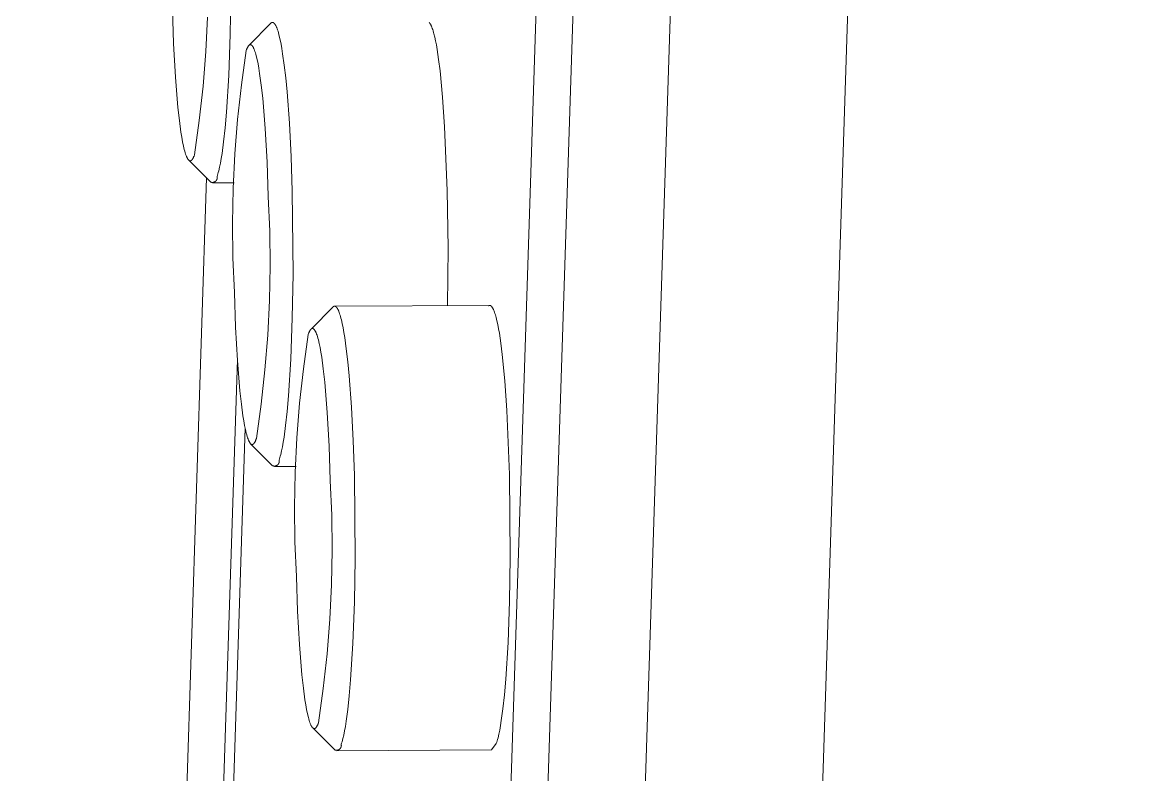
# Model space of a CAD drawing. Header units: inches. Extents: x 214 to 477, y -11 to 187.
# Drawn here: x 438.369 to 439.32, y 109.367 to 110.006 of the extents above; entities that cross this region are included whole.
import ezdxf

# ---------------------------------------------------------------- set-up
doc = ezdxf.new("R2010")
doc.units = ezdxf.units.IN
doc.layers.add('ZANO_R', color=7, linetype='Continuous', lineweight=0)

msp = doc.modelspace()

# ---------------------------------------------------------------- linework, layer by layer
at = {"layer": 'ZANO_R'}
for p, q in [((439.05875, 117.8729), (438.60741, 103.88097)), ((438.63462, 103.75406), (439.08639, 117.75119)), ((438.71611, 103.72517), (439.1686, 117.72327)), ((439.32024, 117.72375), (438.8665, 103.7261)), ((438.54597, 110.03293), (438.54535, 109.99594)), ((438.49718, 109.98801), (438.49615, 110.01729)), ((438.52594, 110.01056), (438.5245, 109.98115)), ((438.56155, 109.98678), (438.57974, 110.00525)), ((438.57974, 110.00525), (438.57983, 110.00534)), ((438.57983, 110.00534), (438.57992, 110.00542)), ((438.57992, 110.00542), (438.58, 110.0055)), ((438.58, 110.0055), (438.58009, 110.00557)), ((438.58009, 110.00557), (438.58018, 110.00563)), ((438.58018, 110.00563), (438.58026, 110.00569)), ((438.58026, 110.00569), (438.58035, 110.00575)), ((438.58035, 110.00575), (438.58044, 110.0058)), ((438.58044, 110.0058), (438.58053, 110.00584)), ((438.58053, 110.00584), (438.58062, 110.00588)), ((438.58062, 110.00588), (438.58071, 110.00591)), ((438.58071, 110.00591), (438.58079, 110.00594)), ((438.58079, 110.00594), (438.58088, 110.00596)), ((438.58088, 110.00596), (438.58097, 110.00598)), ((438.58097, 110.00598), (438.58106, 110.006)), ((438.58106, 110.006), (438.58115, 110.006)), ((438.58115, 110.006), (438.58124, 110.006)), ((438.58124, 110.006), (438.58133, 110.006)), ((438.58133, 110.006), (438.58142, 110.00599)), ((438.58142, 110.00599), (438.58151, 110.00598)), ((438.58151, 110.00598), (438.5816, 110.00596)), ((438.5816, 110.00596), (438.58169, 110.00593)), ((438.58169, 110.00593), (438.58178, 110.0059)), ((438.58178, 110.0059), (438.58187, 110.00586)), ((438.58187, 110.00586), (438.58196, 110.00582)), ((438.58196, 110.00582), (438.58206, 110.00577)), ((438.58206, 110.00577), (438.58215, 110.00572)), ((438.58215, 110.00572), (438.58224, 110.00566)), ((438.58224, 110.00566), (438.58233, 110.00559)), ((438.58233, 110.00559), (438.58242, 110.00552)), ((438.58242, 110.00552), (438.58251, 110.00545)), ((438.58251, 110.00545), (438.5826, 110.00536)), ((438.5826, 110.00536), (438.5827, 110.00528)), ((438.5827, 110.00528), (438.58279, 110.00518)), ((438.58279, 110.00518), (438.58288, 110.00508)), ((438.58288, 110.00508), (438.58297, 110.00498)), ((438.58297, 110.00498), (438.58306, 110.00486)), ((438.58306, 110.00486), (438.58316, 110.00475)), ((438.58316, 110.00475), (438.58325, 110.00462)), ((438.58325, 110.00462), (438.58334, 110.00449)), ((438.58334, 110.00449), (438.58343, 110.00436)), ((438.58343, 110.00436), (438.58352, 110.00422)), ((438.58352, 110.00422), (438.58362, 110.00407)), ((438.58362, 110.00407), (438.58371, 110.00392)), ((438.58371, 110.00392), (438.5839, 110.0036)), ((438.5839, 110.0036), (438.58408, 110.00325)), ((438.58408, 110.00325), (438.58427, 110.00288)), ((438.58427, 110.00288), (438.58445, 110.00248)), ((438.58445, 110.00248), (438.58464, 110.00206)), ((438.58464, 110.00206), (438.58482, 110.00162)), ((438.58482, 110.00162), (438.5852, 110.00066)), ((438.5852, 110.00066), (438.58557, 109.9996)), ((438.71446, 110.00595), (438.71437, 110.00603)), ((438.71455, 110.00586), (438.71446, 110.00595)), ((438.71463, 110.00577), (438.71455, 110.00586)), ((438.71472, 110.00567), (438.71463, 110.00577)), ((438.7148, 110.00557), (438.71472, 110.00567)), ((438.71489, 110.00547), (438.7148, 110.00557)), ((438.71498, 110.00536), (438.71489, 110.00547)), ((438.71506, 110.00524), (438.71498, 110.00536)), ((438.71515, 110.00512), (438.71506, 110.00524)), ((438.71524, 110.00499), (438.71515, 110.00512)), ((438.71541, 110.00472), (438.71524, 110.00499)), ((438.71558, 110.00443), (438.71541, 110.00472)), ((438.71576, 110.00412), (438.71558, 110.00443)), ((438.71593, 110.00379), (438.71576, 110.00412)), ((438.7161, 110.00344), (438.71593, 110.00379)), ((438.71628, 110.00307), (438.7161, 110.00344)), ((438.71645, 110.00267), (438.71628, 110.00307)), ((438.71663, 110.00226), (438.71645, 110.00267)), ((438.7168, 110.00182), (438.71663, 110.00226)), ((438.71715, 110.00088), (438.7168, 110.00182)), ((438.7175, 109.99986), (438.71715, 110.00088)), ((438.54535, 109.99594), (438.54404, 109.96079)), ((438.58557, 109.9996), (438.58594, 109.99844)), ((438.58594, 109.99844), (438.58631, 109.99719)), ((438.58631, 109.99719), (438.58668, 109.99584)), ((438.58668, 109.99584), (438.58704, 109.99439)), ((438.58704, 109.99439), (438.58777, 109.99121)), ((438.58777, 109.99121), (438.58849, 109.98764)), ((438.71784, 109.99875), (438.7175, 109.99986)), ((438.71819, 109.99756), (438.71784, 109.99875)), ((438.71853, 109.99628), (438.71819, 109.99756)), ((438.71922, 109.99347), (438.71853, 109.99628)), ((438.7199, 109.99033), (438.71922, 109.99347)), ((438.49875, 109.95954), (438.49718, 109.98801)), ((438.55478, 109.9529), (438.55889, 109.98207)), ((438.55889, 109.98207), (438.55921, 109.98294)), ((438.55921, 109.98294), (438.55937, 109.98334)), ((438.55937, 109.98334), (438.55954, 109.98373)), ((438.55954, 109.98373), (438.5597, 109.98409)), ((438.5597, 109.98409), (438.55987, 109.98444)), ((438.55987, 109.98444), (438.56004, 109.98476)), ((438.56004, 109.98476), (438.5602, 109.98507)), ((438.5602, 109.98507), (438.56029, 109.98522)), ((438.56029, 109.98522), (438.56037, 109.98536)), ((438.56037, 109.98536), (438.56046, 109.98549)), ((438.56046, 109.98549), (438.56054, 109.98562)), ((438.56054, 109.98562), (438.56063, 109.98574)), ((438.56063, 109.98574), (438.56071, 109.98586)), ((438.56071, 109.98586), (438.5608, 109.98597)), ((438.5608, 109.98597), (438.56089, 109.98608)), ((438.56089, 109.98608), (438.56097, 109.98618)), ((438.56097, 109.98618), (438.56106, 109.98628)), ((438.56106, 109.98628), (438.56115, 109.98637)), ((438.56115, 109.98637), (438.56123, 109.98646)), ((438.56123, 109.98646), (438.56132, 109.98654)), ((438.56132, 109.98654), (438.56141, 109.98661)), ((438.56141, 109.98661), (438.5615, 109.98668)), ((438.5615, 109.98668), (438.56158, 109.98674)), ((438.56158, 109.98674), (438.56167, 109.9868)), ((438.56167, 109.9868), (438.56176, 109.98685)), ((438.56176, 109.98685), (438.56185, 109.9869)), ((438.56185, 109.9869), (438.56194, 109.98694)), ((438.56194, 109.98694), (438.56203, 109.98697)), ((438.56203, 109.98697), (438.56212, 109.987)), ((438.56212, 109.987), (438.56221, 109.98702)), ((438.56221, 109.98702), (438.5623, 109.98703)), ((438.5623, 109.98703), (438.56239, 109.98704)), ((438.56239, 109.98704), (438.56248, 109.98705)), ((438.56248, 109.98705), (438.56257, 109.98704)), ((438.56257, 109.98704), (438.56266, 109.98703)), ((438.56266, 109.98703), (438.56275, 109.98702)), ((438.56275, 109.98702), (438.56284, 109.987)), ((438.56284, 109.987), (438.56293, 109.98697)), ((438.56293, 109.98697), (438.56302, 109.98694)), ((438.56302, 109.98694), (438.56311, 109.98689)), ((438.56311, 109.98689), (438.5632, 109.98685)), ((438.5632, 109.98685), (438.5633, 109.9868)), ((438.5633, 109.9868), (438.56339, 109.98674)), ((438.56339, 109.98674), (438.56348, 109.98667)), ((438.56348, 109.98667), (438.56357, 109.9866)), ((438.56357, 109.9866), (438.56366, 109.98652)), ((438.56366, 109.98652), (438.56376, 109.98643)), ((438.56376, 109.98643), (438.56385, 109.98634)), ((438.56385, 109.98634), (438.56394, 109.98624)), ((438.56394, 109.98624), (438.56403, 109.98614)), ((438.56403, 109.98614), (438.56413, 109.98603)), ((438.56413, 109.98603), (438.56422, 109.98591)), ((438.56422, 109.98591), (438.56431, 109.98579)), ((438.56431, 109.98579), (438.5644, 109.98565)), ((438.5644, 109.98565), (438.5645, 109.98552)), ((438.5645, 109.98552), (438.56459, 109.98537)), ((438.56459, 109.98537), (438.56468, 109.98522)), ((438.56468, 109.98522), (438.56478, 109.98506)), ((438.56478, 109.98506), (438.56487, 109.9849)), ((438.56487, 109.9849), (438.56506, 109.98455)), ((438.56506, 109.98455), (438.56524, 109.98417)), ((438.56524, 109.98417), (438.56543, 109.98377)), ((438.56543, 109.98377), (438.56562, 109.98334)), ((438.56562, 109.98334), (438.5658, 109.98288)), ((438.5658, 109.98288), (438.56599, 109.9824)), ((438.56599, 109.9824), (438.56636, 109.98134)), ((438.56636, 109.98134), (438.56674, 109.98018)), ((438.58849, 109.98764), (438.5892, 109.98371)), ((438.5892, 109.98371), (438.58989, 109.97941)), ((438.72057, 109.98686), (438.7199, 109.99033)), ((438.72122, 109.98306), (438.72057, 109.98686)), ((438.7225, 109.97454), (438.72122, 109.98306)), ((438.5245, 109.98115), (438.52217, 109.95179)), ((438.56674, 109.98018), (438.56711, 109.97891)), ((438.56711, 109.97891), (438.56748, 109.97753)), ((438.56748, 109.97753), (438.56821, 109.97444)), ((438.56821, 109.97444), (438.56894, 109.97092)), ((438.58989, 109.97941), (438.59122, 109.96978)), ((438.7237, 109.96488), (438.7225, 109.97454)), ((438.56894, 109.97092), (438.56965, 109.96699)), ((438.56965, 109.96699), (438.57034, 109.96264)), ((438.57034, 109.96264), (438.57167, 109.9528)), ((438.59122, 109.96978), (438.59247, 109.9589)), ((438.72586, 109.94259), (438.7237, 109.96488)), ((438.50086, 109.93383), (438.49875, 109.95954)), ((438.54404, 109.96079), (438.5421, 109.92977)), ((438.55156, 109.92362), (438.55478, 109.9529)), ((438.57167, 109.9528), (438.57291, 109.94158)), ((438.59247, 109.9589), (438.59362, 109.94691)), ((438.52217, 109.95179), (438.51895, 109.92253)), ((438.59362, 109.94691), (438.59558, 109.92039)), ((438.50209, 109.92262), (438.50086, 109.93383)), ((438.57291, 109.94158), (438.57502, 109.91584)), ((438.72763, 109.91737), (438.72586, 109.94259)), ((438.5421, 109.92977), (438.54095, 109.9164)), ((438.50342, 109.91279), (438.50209, 109.92262)), ((438.51895, 109.92253), (438.51485, 109.89337)), ((438.54095, 109.9164), (438.53969, 109.90467)), ((438.54923, 109.89425), (438.55156, 109.92362)), ((438.57502, 109.91584), (438.5766, 109.88733)), ((438.59558, 109.92039), (438.59706, 109.89179)), ((438.72989, 109.86328), (438.72763, 109.91737)), ((438.50411, 109.90845), (438.50342, 109.91279)), ((438.50482, 109.90452), (438.50411, 109.90845)), ((438.50554, 109.901), (438.50482, 109.90452)), ((438.50628, 109.89792), (438.50554, 109.901)), ((438.50664, 109.89654), (438.50628, 109.89792)), ((438.50702, 109.89527), (438.50664, 109.89654)), ((438.53969, 109.90467), (438.53835, 109.89468)), ((438.50739, 109.8941), (438.50702, 109.89527)), ((438.50776, 109.89305), (438.50739, 109.8941)), ((438.50795, 109.89257), (438.50776, 109.89305)), ((438.50813, 109.89211), (438.50795, 109.89257)), ((438.50832, 109.89168), (438.50813, 109.89211)), ((438.50851, 109.89128), (438.50832, 109.89168)), ((438.50869, 109.8909), (438.50851, 109.89128)), ((438.50888, 109.89055), (438.50869, 109.8909)), ((438.50897, 109.89039), (438.50888, 109.89055)), ((438.50907, 109.89023), (438.50897, 109.89039)), ((438.50916, 109.89008), (438.50907, 109.89023)), ((438.50925, 109.88993), (438.50916, 109.89008)), ((438.50934, 109.88979), (438.50925, 109.88993)), ((438.50944, 109.88966), (438.50934, 109.88979)), ((438.50953, 109.88954), (438.50944, 109.88966)), ((438.50962, 109.88942), (438.50953, 109.88954)), ((438.50971, 109.88931), (438.50962, 109.88942)), ((438.50981, 109.8892), (438.50971, 109.88931)), ((438.5099, 109.88911), (438.50981, 109.8892)), ((438.50999, 109.88901), (438.5099, 109.88911)), ((438.52869, 109.87038), (438.50999, 109.88901)), ((438.51008, 109.88893), (438.50999, 109.88901)), ((438.51017, 109.88885), (438.51008, 109.88893)), ((438.51027, 109.88878), (438.51017, 109.88885)), ((438.51036, 109.88871), (438.51027, 109.88878)), ((438.51045, 109.88865), (438.51036, 109.88871)), ((438.51054, 109.8886), (438.51045, 109.88865)), ((438.51063, 109.88855), (438.51054, 109.8886)), ((438.51072, 109.88851), (438.51063, 109.88855)), ((438.51081, 109.88848), (438.51072, 109.88851)), ((438.51091, 109.88845), (438.51081, 109.88848)), ((438.511, 109.88843), (438.51091, 109.88845)), ((438.51109, 109.88841), (438.511, 109.88843)), ((438.51118, 109.8884), (438.51109, 109.88841)), ((438.51127, 109.8884), (438.51118, 109.8884)), ((438.51136, 109.8884), (438.51127, 109.8884)), ((438.51145, 109.88841), (438.51136, 109.8884)), ((438.51154, 109.88843), (438.51145, 109.88841)), ((438.51163, 109.88845), (438.51154, 109.88843)), ((438.51172, 109.88848), (438.51163, 109.88845)), ((438.5118, 109.88851), (438.51172, 109.88848)), ((438.51189, 109.88855), (438.5118, 109.88851)), ((438.51198, 109.88859), (438.51189, 109.88855)), ((438.51207, 109.88865), (438.51198, 109.88859)), ((438.51216, 109.8887), (438.51207, 109.88865)), ((438.51225, 109.88876), (438.51216, 109.8887)), ((438.51233, 109.88883), (438.51225, 109.88876)), ((438.51242, 109.88891), (438.51233, 109.88883)), ((438.51251, 109.88899), (438.51242, 109.88891)), ((438.5126, 109.88907), (438.51251, 109.88899)), ((438.51268, 109.88916), (438.5126, 109.88907)), ((438.51277, 109.88926), (438.51268, 109.88916)), ((438.51286, 109.88936), (438.51277, 109.88926)), ((438.51294, 109.88947), (438.51286, 109.88936)), ((438.51303, 109.88958), (438.51294, 109.88947)), ((438.51311, 109.8897), (438.51303, 109.88958)), ((438.5132, 109.88982), (438.51311, 109.8897)), ((438.51328, 109.88995), (438.5132, 109.88982)), ((438.51337, 109.89009), (438.51328, 109.88995)), ((438.51345, 109.89023), (438.51337, 109.89009)), ((438.51354, 109.89037), (438.51345, 109.89023)), ((438.5137, 109.89068), (438.51354, 109.89037)), ((438.51387, 109.891), (438.5137, 109.89068)), ((438.51404, 109.89135), (438.51387, 109.891)), ((438.5142, 109.89171), (438.51404, 109.89135)), ((438.51436, 109.8921), (438.5142, 109.89171)), ((438.51453, 109.8925), (438.51436, 109.8921)), ((438.51485, 109.89337), (438.51453, 109.8925)), ((438.53697, 109.88645), (438.53626, 109.88299)), ((438.53767, 109.89035), (438.53697, 109.88645)), ((438.53835, 109.89468), (438.53767, 109.89035)), ((438.54779, 109.86483), (438.54923, 109.89425)), ((438.5766, 109.88733), (438.57762, 109.85801)), ((438.59706, 109.89179), (438.59806, 109.86263)), ((438.53485, 109.87736), (438.53449, 109.87621)), ((438.5352, 109.87861), (438.53485, 109.87736)), ((438.53556, 109.87997), (438.5352, 109.87861)), ((438.53626, 109.88299), (438.53556, 109.87997)), ((438.52518, 109.87388), (438.3686, 104.99487)), ((438.52874, 109.87032), (438.52888, 109.87028)), ((438.52888, 109.87028), (438.52901, 109.87023)), ((438.52901, 109.87023), (438.52915, 109.87019)), ((438.52915, 109.87019), (438.52928, 109.87016)), ((438.52928, 109.87016), (438.52942, 109.87013)), ((438.52942, 109.87013), (438.52956, 109.87011)), ((438.52956, 109.87011), (438.5297, 109.87009)), ((438.5297, 109.87009), (438.52984, 109.87007)), ((438.52984, 109.87007), (438.52998, 109.87006)), ((438.52998, 109.87006), (438.53013, 109.87006)), ((438.53013, 109.87006), (438.53027, 109.87006)), ((438.53027, 109.87006), (438.53041, 109.87007)), ((438.54871, 109.86973), (438.53036, 109.86964)), ((438.53041, 109.87007), (438.53055, 109.87008)), ((438.53055, 109.87008), (438.53069, 109.87009)), ((438.53069, 109.87009), (438.53083, 109.87011)), ((438.53083, 109.87011), (438.53097, 109.87014)), ((438.53097, 109.87014), (438.53111, 109.87017)), ((438.53111, 109.87017), (438.53125, 109.8702)), ((438.53125, 109.8702), (438.53138, 109.87024)), ((438.53138, 109.87024), (438.53152, 109.87028)), ((438.53152, 109.87028), (438.53165, 109.87033)), ((438.53165, 109.87033), (438.53178, 109.87038)), ((438.53178, 109.87038), (438.53191, 109.87044)), ((438.53191, 109.87044), (438.53204, 109.8705)), ((438.53204, 109.8705), (438.53216, 109.87057)), ((438.53216, 109.87057), (438.53228, 109.87064)), ((438.53228, 109.87064), (438.5324, 109.87071)), ((438.5324, 109.87071), (438.53252, 109.87079)), ((438.53252, 109.87079), (438.53264, 109.87088)), ((438.53264, 109.87088), (438.53275, 109.87096)), ((438.53275, 109.87096), (438.53286, 109.87105)), ((438.53286, 109.87105), (438.53296, 109.87115)), ((438.53296, 109.87115), (438.53306, 109.87125)), ((438.53306, 109.87125), (438.53316, 109.87135)), ((438.53316, 109.87135), (438.53326, 109.87145)), ((438.53326, 109.87145), (438.53335, 109.87156)), ((438.53335, 109.87156), (438.53344, 109.87167)), ((438.53344, 109.87167), (438.53352, 109.87179)), ((438.53352, 109.87179), (438.5336, 109.8719)), ((438.5336, 109.8719), (438.53368, 109.87202)), ((438.53368, 109.87202), (438.53375, 109.87215)), ((438.53375, 109.87215), (438.53381, 109.87227)), ((438.53381, 109.87227), (438.53388, 109.8724)), ((438.53388, 109.8724), (438.53394, 109.87253)), ((438.53394, 109.87253), (438.53399, 109.87266)), ((438.53399, 109.87266), (438.53404, 109.87279)), ((438.53404, 109.87279), (438.53408, 109.87292)), ((438.53408, 109.87292), (438.53412, 109.87306)), ((438.53412, 109.87306), (438.53416, 109.8732)), ((438.53449, 109.87621), (438.53414, 109.87516)), ((438.53417, 109.87502), (438.53414, 109.87516)), ((438.53416, 109.8732), (438.53419, 109.87333)), ((438.5342, 109.87488), (438.53417, 109.87502)), ((438.53419, 109.87333), (438.53421, 109.87347)), ((438.53422, 109.87474), (438.5342, 109.87488)), ((438.53421, 109.87347), (438.53423, 109.87361)), ((438.53424, 109.8746), (438.53422, 109.87474)), ((438.53423, 109.87361), (438.53425, 109.87375)), ((438.53426, 109.87446), (438.53424, 109.8746)), ((438.53425, 109.87375), (438.53426, 109.8739)), ((438.53426, 109.87432), (438.53426, 109.87446)), ((438.53427, 109.87418), (438.53426, 109.87432)), ((438.53426, 109.8739), (438.53427, 109.87404)), ((438.53427, 109.87404), (438.53427, 109.87418)), ((438.54724, 109.83537), (438.54779, 109.86483)), ((438.57762, 109.85801), (438.57886, 109.82857)), ((438.59806, 109.86263), (438.5987, 109.79201)), ((438.73059, 109.81434), (438.72989, 109.86328)), ((438.54758, 109.80592), (438.54724, 109.83537)), ((438.57886, 109.82857), (438.5792, 109.79911)), ((438.73014, 109.7654), (438.73059, 109.81434)), ((438.54882, 109.77648), (438.54758, 109.80592)), ((438.5792, 109.79911), (438.57866, 109.76965)), ((438.5987, 109.79201), (438.59808, 109.75499)), ((438.54985, 109.74717), (438.54882, 109.77648)), ((438.57866, 109.76965), (438.57721, 109.74022)), ((438.61432, 109.74569), (438.63253, 109.76417)), ((438.63253, 109.76417), (438.63261, 109.76426)), ((438.63261, 109.76426), (438.6327, 109.76434)), ((438.6327, 109.76434), (438.63279, 109.76441)), ((438.63279, 109.76441), (438.63288, 109.76449)), ((438.63288, 109.76449), (438.63296, 109.76455)), ((438.63296, 109.76455), (438.63305, 109.76461)), ((438.63305, 109.76461), (438.63314, 109.76467)), ((438.63314, 109.76467), (438.63323, 109.76472)), ((438.63323, 109.76472), (438.63332, 109.76476)), ((438.63332, 109.76476), (438.63341, 109.7648)), ((438.63341, 109.7648), (438.63349, 109.76483)), ((438.63349, 109.76483), (438.63358, 109.76486)), ((438.63358, 109.76486), (438.63367, 109.76489)), ((438.63367, 109.76489), (438.63376, 109.7649)), ((438.63376, 109.7649), (438.63385, 109.76492)), ((438.63385, 109.76492), (438.63394, 109.76492)), ((438.63394, 109.76492), (438.63403, 109.76493)), ((438.63403, 109.76493), (438.63412, 109.76492)), ((438.63412, 109.76492), (438.63421, 109.76491)), ((438.63421, 109.76491), (438.6343, 109.7649)), ((438.63422, 109.76493), (438.76592, 109.76557)), ((438.6343, 109.7649), (438.63439, 109.76488)), ((438.63439, 109.76488), (438.63448, 109.76485)), ((438.63448, 109.76485), (438.63457, 109.76482)), ((438.63457, 109.76482), (438.63466, 109.76478)), ((438.63466, 109.76478), (438.63475, 109.76474)), ((438.63475, 109.76474), (438.63485, 109.76469)), ((438.63485, 109.76469), (438.63494, 109.76464)), ((438.63494, 109.76464), (438.63503, 109.76458)), ((438.63503, 109.76458), (438.63512, 109.76452)), ((438.63512, 109.76452), (438.63521, 109.76444)), ((438.63521, 109.76444), (438.6353, 109.76437)), ((438.6353, 109.76437), (438.6354, 109.76428)), ((438.6354, 109.76428), (438.63549, 109.7642)), ((438.63549, 109.7642), (438.63558, 109.7641)), ((438.63558, 109.7641), (438.63567, 109.764)), ((438.63567, 109.764), (438.63576, 109.7639)), ((438.63576, 109.7639), (438.63586, 109.76379)), ((438.63586, 109.76379), (438.63595, 109.76367)), ((438.63595, 109.76367), (438.63604, 109.76354)), ((438.63604, 109.76354), (438.63613, 109.76342)), ((438.63613, 109.76342), (438.63623, 109.76328)), ((438.63623, 109.76328), (438.63632, 109.76314)), ((438.63632, 109.76314), (438.63641, 109.76299)), ((438.63641, 109.76299), (438.6365, 109.76284)), ((438.6365, 109.76284), (438.63669, 109.76252)), ((438.63669, 109.76252), (438.63688, 109.76217)), ((438.765, 109.76528), (438.76495, 109.76525)), ((438.76505, 109.76532), (438.765, 109.76528)), ((438.7651, 109.76535), (438.76505, 109.76532)), ((438.76515, 109.76537), (438.7651, 109.76535)), ((438.76521, 109.7654), (438.76515, 109.76537)), ((438.76526, 109.76543), (438.76521, 109.7654)), ((438.76532, 109.76545), (438.76526, 109.76543)), ((438.76537, 109.76547), (438.76532, 109.76545)), ((438.76543, 109.76549), (438.76537, 109.76547)), ((438.76549, 109.76551), (438.76543, 109.76549)), ((438.76555, 109.76552), (438.76549, 109.76551)), ((438.76561, 109.76554), (438.76555, 109.76552)), ((438.76567, 109.76555), (438.76561, 109.76554)), ((438.76573, 109.76556), (438.76567, 109.76555)), ((438.766, 109.76557), (438.76592, 109.76557)), ((438.76608, 109.76556), (438.766, 109.76557)), ((438.76617, 109.76555), (438.76608, 109.76556)), ((438.76625, 109.76553), (438.76617, 109.76555)), ((438.76634, 109.76551), (438.76625, 109.76553)), ((438.76642, 109.76549), (438.76634, 109.76551)), ((438.76651, 109.76546), (438.76642, 109.76549)), ((438.76659, 109.76542), (438.76651, 109.76546)), ((438.76668, 109.76538), (438.76659, 109.76542)), ((438.76676, 109.76533), (438.76668, 109.76538)), ((438.76685, 109.76528), (438.76676, 109.76533)), ((438.76693, 109.76523), (438.76685, 109.76528)), ((438.76702, 109.76517), (438.76693, 109.76523)), ((438.76711, 109.7651), (438.76702, 109.76517)), ((438.76719, 109.76503), (438.76711, 109.7651)), ((438.76728, 109.76496), (438.76719, 109.76503)), ((438.76736, 109.76487), (438.76728, 109.76496)), ((438.76745, 109.76479), (438.76736, 109.76487)), ((438.76754, 109.7647), (438.76745, 109.76479)), ((438.76762, 109.7646), (438.76754, 109.7647)), ((438.76771, 109.7645), (438.76762, 109.7646)), ((438.7678, 109.7644), (438.76771, 109.7645)), ((438.76788, 109.76428), (438.7678, 109.7644)), ((438.76797, 109.76417), (438.76788, 109.76428)), ((438.76806, 109.76405), (438.76797, 109.76417)), ((438.76814, 109.76392), (438.76806, 109.76405)), ((438.76832, 109.76365), (438.76814, 109.76392)), ((438.76849, 109.76336), (438.76832, 109.76365)), ((438.76866, 109.76305), (438.76849, 109.76336)), ((438.76884, 109.76272), (438.76866, 109.76305)), ((438.76901, 109.76237), (438.76884, 109.76272)), ((438.59808, 109.75499), (438.59677, 109.71982)), ((438.63688, 109.76217), (438.63706, 109.7618)), ((438.63706, 109.7618), (438.63725, 109.7614)), ((438.63725, 109.7614), (438.63743, 109.76098)), ((438.63743, 109.76098), (438.63762, 109.76054)), ((438.63762, 109.76054), (438.63799, 109.75957)), ((438.63799, 109.75957), (438.63836, 109.75852)), ((438.63836, 109.75852), (438.63874, 109.75736)), ((438.63874, 109.75736), (438.63911, 109.7561)), ((438.63911, 109.7561), (438.63948, 109.75475)), ((438.63948, 109.75475), (438.63984, 109.7533)), ((438.63984, 109.7533), (438.64057, 109.75011)), ((438.76919, 109.76199), (438.76901, 109.76237)), ((438.76936, 109.7616), (438.76919, 109.76199)), ((438.76954, 109.76118), (438.76936, 109.7616)), ((438.76971, 109.76074), (438.76954, 109.76118)), ((438.77006, 109.7598), (438.76971, 109.76074)), ((438.77041, 109.75878), (438.77006, 109.7598)), ((438.77075, 109.75767), (438.77041, 109.75878)), ((438.7711, 109.75648), (438.77075, 109.75767)), ((438.77145, 109.7552), (438.7711, 109.75648)), ((438.77213, 109.75239), (438.77145, 109.7552)), ((438.55142, 109.71868), (438.54985, 109.74717)), ((438.61248, 109.743), (438.61264, 109.74335)), ((438.61264, 109.74335), (438.61281, 109.74368)), ((438.61281, 109.74368), (438.61298, 109.74398)), ((438.61298, 109.74398), (438.61306, 109.74413)), ((438.61306, 109.74413), (438.61315, 109.74427)), ((438.61315, 109.74427), (438.61323, 109.7444)), ((438.61323, 109.7444), (438.61332, 109.74453)), ((438.61332, 109.74453), (438.6134, 109.74465)), ((438.6134, 109.74465), (438.61349, 109.74477)), ((438.61349, 109.74477), (438.61358, 109.74488)), ((438.61358, 109.74488), (438.61366, 109.74499)), ((438.61366, 109.74499), (438.61375, 109.74509)), ((438.61375, 109.74509), (438.61384, 109.74519)), ((438.61384, 109.74519), (438.61392, 109.74528)), ((438.61392, 109.74528), (438.61401, 109.74537)), ((438.61401, 109.74537), (438.6141, 109.74545)), ((438.6141, 109.74545), (438.61419, 109.74552)), ((438.61419, 109.74552), (438.61427, 109.74559)), ((438.61427, 109.74559), (438.61436, 109.74565)), ((438.61436, 109.74565), (438.61445, 109.74571)), ((438.61445, 109.74571), (438.61454, 109.74576)), ((438.61454, 109.74576), (438.61463, 109.7458)), ((438.61463, 109.7458), (438.61472, 109.74584)), ((438.61472, 109.74584), (438.61481, 109.74587)), ((438.61481, 109.74587), (438.6149, 109.7459)), ((438.6149, 109.7459), (438.61499, 109.74592)), ((438.61499, 109.74592), (438.61508, 109.74594)), ((438.61508, 109.74594), (438.61517, 109.74595)), ((438.61517, 109.74595), (438.61526, 109.74595)), ((438.61526, 109.74595), (438.61535, 109.74595)), ((438.61535, 109.74595), (438.61544, 109.74594)), ((438.61544, 109.74594), (438.61553, 109.74592)), ((438.61553, 109.74592), (438.61562, 109.7459)), ((438.61562, 109.7459), (438.61571, 109.74587)), ((438.61571, 109.74587), (438.6158, 109.74584)), ((438.6158, 109.74584), (438.61589, 109.7458)), ((438.61589, 109.7458), (438.61599, 109.74575)), ((438.61599, 109.74575), (438.61608, 109.7457)), ((438.61608, 109.7457), (438.61617, 109.74564)), ((438.61617, 109.74564), (438.61626, 109.74557)), ((438.61626, 109.74557), (438.61635, 109.7455)), ((438.61635, 109.7455), (438.61645, 109.74542)), ((438.61645, 109.74542), (438.61654, 109.74533)), ((438.61654, 109.74533), (438.61663, 109.74524)), ((438.61663, 109.74524), (438.61672, 109.74514)), ((438.61672, 109.74514), (438.61682, 109.74504)), ((438.61682, 109.74504), (438.61691, 109.74492)), ((438.61691, 109.74492), (438.617, 109.74481)), ((438.617, 109.74481), (438.61709, 109.74468)), ((438.61709, 109.74468), (438.61719, 109.74455)), ((438.61719, 109.74455), (438.61728, 109.74441)), ((438.61728, 109.74441), (438.61737, 109.74427)), ((438.61737, 109.74427), (438.61747, 109.74411)), ((438.61747, 109.74411), (438.61756, 109.74396)), ((438.61756, 109.74396), (438.61765, 109.74379)), ((438.61765, 109.74379), (438.61784, 109.74344)), ((438.61784, 109.74344), (438.61803, 109.74306)), ((438.64057, 109.75011), (438.64129, 109.74655)), ((438.64129, 109.74655), (438.642, 109.7426)), ((438.77281, 109.74924), (438.77213, 109.75239)), ((438.77348, 109.74576), (438.77281, 109.74924)), ((438.77414, 109.74196), (438.77348, 109.74576)), ((438.57721, 109.74022), (438.57488, 109.71085)), ((438.60755, 109.7118), (438.61167, 109.74098)), ((438.61167, 109.74098), (438.61199, 109.74185)), ((438.61199, 109.74185), (438.61215, 109.74225)), ((438.61215, 109.74225), (438.61231, 109.74264)), ((438.61231, 109.74264), (438.61248, 109.743)), ((438.61803, 109.74306), (438.61821, 109.74266)), ((438.61821, 109.74266), (438.6184, 109.74223)), ((438.6184, 109.74223), (438.61859, 109.74177)), ((438.61859, 109.74177), (438.61878, 109.74128)), ((438.61878, 109.74128), (438.61915, 109.74023)), ((438.61915, 109.74023), (438.61952, 109.73906)), ((438.61952, 109.73906), (438.6199, 109.73779)), ((438.6199, 109.73779), (438.62027, 109.7364)), ((438.62027, 109.7364), (438.621, 109.73331)), ((438.642, 109.7426), (438.64269, 109.7383)), ((438.64269, 109.7383), (438.64403, 109.72866)), ((438.77542, 109.73343), (438.77414, 109.74196)), ((438.621, 109.73331), (438.62173, 109.72979)), ((438.62173, 109.72979), (438.62244, 109.72584)), ((438.62244, 109.72584), (438.62314, 109.72149)), ((438.64403, 109.72866), (438.64528, 109.71776)), ((438.77662, 109.72375), (438.77542, 109.73343)), ((438.39559, 104.86894), (438.55136, 109.71963)), ((438.55353, 109.69294), (438.55142, 109.71868)), ((438.59677, 109.71982), (438.59483, 109.68878)), ((438.62314, 109.72149), (438.62447, 109.71164)), ((438.64528, 109.71776), (438.64643, 109.70576)), ((438.77879, 109.70143), (438.77662, 109.72375)), ((438.57488, 109.71085), (438.57165, 109.68156)), ((438.60432, 109.68249), (438.60755, 109.7118)), ((438.62447, 109.71164), (438.6257, 109.7004)), ((438.64643, 109.70576), (438.6484, 109.6792)), ((438.6257, 109.7004), (438.62782, 109.67463)), ((438.78056, 109.67618), (438.77879, 109.70143)), ((438.55476, 109.68171), (438.55353, 109.69294)), ((438.59483, 109.68878), (438.59367, 109.67541)), ((438.55609, 109.67187), (438.55476, 109.68171)), ((438.57165, 109.68156), (438.56754, 109.65238)), ((438.60199, 109.65311), (438.60432, 109.68249)), ((438.6484, 109.6792), (438.64989, 109.65056)), ((438.55679, 109.66752), (438.55609, 109.67187)), ((438.5575, 109.66358), (438.55679, 109.66752)), ((438.59367, 109.67541), (438.59241, 109.66368)), ((438.62782, 109.67463), (438.6294, 109.64609)), ((438.78282, 109.62201), (438.78056, 109.67618)), ((438.5579, 109.66156), (438.40386, 104.86534)), ((438.55822, 109.66006), (438.5575, 109.66358)), ((438.55896, 109.65697), (438.55822, 109.66006)), ((438.59241, 109.66368), (438.59107, 109.65368)), ((438.55933, 109.65559), (438.55896, 109.65697)), ((438.5597, 109.65431), (438.55933, 109.65559)), ((438.56007, 109.65315), (438.5597, 109.65431)), ((438.56045, 109.6521), (438.56007, 109.65315)), ((438.56063, 109.65161), (438.56045, 109.6521)), ((438.56082, 109.65115), (438.56063, 109.65161)), ((438.56101, 109.65072), (438.56082, 109.65115)), ((438.56119, 109.65031), (438.56101, 109.65072)), ((438.56138, 109.64994), (438.56119, 109.65031)), ((438.56157, 109.64959), (438.56138, 109.64994)), ((438.56166, 109.64942), (438.56157, 109.64959)), ((438.56175, 109.64926), (438.56166, 109.64942)), ((438.56185, 109.64911), (438.56175, 109.64926)), ((438.56194, 109.64897), (438.56185, 109.64911)), ((438.56203, 109.64883), (438.56194, 109.64897)), ((438.56212, 109.6487), (438.56203, 109.64883)), ((438.56222, 109.64857), (438.56212, 109.6487)), ((438.56231, 109.64845), (438.56222, 109.64857)), ((438.5624, 109.64834), (438.56231, 109.64845)), ((438.56249, 109.64824), (438.5624, 109.64834)), ((438.56259, 109.64814), (438.56249, 109.64824)), ((438.56538, 109.64818), (438.56529, 109.64809)), ((438.56546, 109.64828), (438.56538, 109.64818)), ((438.56555, 109.64838), (438.56546, 109.64828)), ((438.56564, 109.64849), (438.56555, 109.64838)), ((438.56572, 109.6486), (438.56564, 109.64849)), ((438.56581, 109.64872), (438.56572, 109.6486)), ((438.56589, 109.64884), (438.56581, 109.64872)), ((438.56598, 109.64897), (438.56589, 109.64884)), ((438.56606, 109.64911), (438.56598, 109.64897)), ((438.56615, 109.64925), (438.56606, 109.64911)), ((438.56623, 109.64939), (438.56615, 109.64925)), ((438.5664, 109.64969), (438.56623, 109.64939)), ((438.56657, 109.65002), (438.5664, 109.64969)), ((438.56673, 109.65037), (438.56657, 109.65002)), ((438.5669, 109.65073), (438.56673, 109.65037)), ((438.56706, 109.65112), (438.5669, 109.65073)), ((438.56722, 109.65152), (438.56706, 109.65112)), ((438.56754, 109.65238), (438.56722, 109.65152)), ((438.59039, 109.64934), (438.58969, 109.64545)), ((438.59107, 109.65368), (438.59039, 109.64934)), ((438.60054, 109.62367), (438.60199, 109.65311)), ((438.64989, 109.65056), (438.65088, 109.62136)), ((438.56268, 109.64805), (438.56259, 109.64814)), ((438.5814, 109.62939), (438.56268, 109.64805)), ((438.56277, 109.64796), (438.56268, 109.64805)), ((438.56286, 109.64788), (438.56277, 109.64796)), ((438.56296, 109.64781), (438.56286, 109.64788)), ((438.56305, 109.64774), (438.56296, 109.64781)), ((438.56314, 109.64768), (438.56305, 109.64774)), ((438.56323, 109.64763), (438.56314, 109.64768)), ((438.56332, 109.64758), (438.56323, 109.64763)), ((438.56341, 109.64754), (438.56332, 109.64758)), ((438.5635, 109.64751), (438.56341, 109.64754)), ((438.5636, 109.64748), (438.5635, 109.64751)), ((438.56369, 109.64746), (438.5636, 109.64748)), ((438.56378, 109.64744), (438.56369, 109.64746)), ((438.56387, 109.64743), (438.56378, 109.64744)), ((438.56396, 109.64743), (438.56387, 109.64743)), ((438.56405, 109.64743), (438.56396, 109.64743)), ((438.56414, 109.64744), (438.56405, 109.64743)), ((438.56423, 109.64745), (438.56414, 109.64744)), ((438.56432, 109.64747), (438.56423, 109.64745)), ((438.56441, 109.6475), (438.56432, 109.64747)), ((438.5645, 109.64753), (438.56441, 109.6475)), ((438.56458, 109.64757), (438.5645, 109.64753)), ((438.56467, 109.64762), (438.56458, 109.64757)), ((438.56476, 109.64767), (438.56467, 109.64762)), ((438.56485, 109.64772), (438.56476, 109.64767)), ((438.56494, 109.64779), (438.56485, 109.64772)), ((438.56503, 109.64785), (438.56494, 109.64779)), ((438.56511, 109.64793), (438.56503, 109.64785)), ((438.5652, 109.64801), (438.56511, 109.64793)), ((438.56529, 109.64809), (438.5652, 109.64801)), ((438.58827, 109.63896), (438.58792, 109.63761)), ((438.58898, 109.64199), (438.58827, 109.63896)), ((438.58969, 109.64545), (438.58898, 109.64199)), ((438.6294, 109.64609), (438.63043, 109.61674)), ((438.58145, 109.62934), (438.58158, 109.62929)), ((438.58158, 109.62929), (438.58172, 109.62925)), ((438.58172, 109.62925), (438.58185, 109.62921)), ((438.58185, 109.62921), (438.58199, 109.62917)), ((438.58199, 109.62917), (438.58213, 109.62914)), ((438.58367, 109.62914), (438.58381, 109.62917)), ((438.58381, 109.62917), (438.58395, 109.6292)), ((438.58395, 109.6292), (438.58409, 109.62924)), ((438.58409, 109.62924), (438.58422, 109.62929)), ((438.58422, 109.62929), (438.58435, 109.62933)), ((438.58435, 109.62933), (438.58449, 109.62939)), ((438.58449, 109.62939), (438.58462, 109.62944)), ((438.58462, 109.62944), (438.58474, 109.62951)), ((438.58474, 109.62951), (438.58487, 109.62957)), ((438.58487, 109.62957), (438.58499, 109.62964)), ((438.58499, 109.62964), (438.58511, 109.62972)), ((438.58511, 109.62972), (438.58523, 109.62979)), ((438.58523, 109.62979), (438.58534, 109.62988)), ((438.58534, 109.62988), (438.58546, 109.62996)), ((438.58546, 109.62996), (438.58557, 109.63005)), ((438.58557, 109.63005), (438.58567, 109.63015)), ((438.58567, 109.63015), (438.58577, 109.63025)), ((438.58577, 109.63025), (438.58587, 109.63035)), ((438.58587, 109.63035), (438.58597, 109.63045)), ((438.58597, 109.63045), (438.58606, 109.63056)), ((438.58606, 109.63056), (438.58615, 109.63067)), ((438.58615, 109.63067), (438.58623, 109.63079)), ((438.58623, 109.63079), (438.58631, 109.6309)), ((438.58631, 109.6309), (438.58639, 109.63102)), ((438.58639, 109.63102), (438.58646, 109.63114)), ((438.58646, 109.63114), (438.58653, 109.63127)), ((438.58653, 109.63127), (438.58659, 109.6314)), ((438.58659, 109.6314), (438.58665, 109.63152)), ((438.58665, 109.63152), (438.5867, 109.63165)), ((438.5867, 109.63165), (438.58675, 109.63179)), ((438.58675, 109.63179), (438.58679, 109.63192)), ((438.58679, 109.63192), (438.58684, 109.63206)), ((438.58684, 109.63206), (438.58687, 109.63219)), ((438.58721, 109.63521), (438.58685, 109.63416)), ((438.58689, 109.63402), (438.58685, 109.63416)), ((438.58687, 109.63219), (438.5869, 109.63233)), ((438.58691, 109.63388), (438.58689, 109.63402)), ((438.5869, 109.63233), (438.58693, 109.63247)), ((438.58694, 109.63374), (438.58691, 109.63388)), ((438.58693, 109.63247), (438.58695, 109.63261)), ((438.58696, 109.6336), (438.58694, 109.63374)), ((438.58695, 109.63261), (438.58696, 109.63275)), ((438.58697, 109.63346), (438.58696, 109.6336)), ((438.58696, 109.63275), (438.58697, 109.63289)), ((438.58698, 109.63332), (438.58697, 109.63346)), ((438.58697, 109.63289), (438.58698, 109.63304)), ((438.58698, 109.63318), (438.58698, 109.63332)), ((438.58698, 109.63304), (438.58698, 109.63318)), ((438.58756, 109.63636), (438.58721, 109.63521)), ((438.58792, 109.63761), (438.58756, 109.63636)), ((438.58213, 109.62914), (438.58227, 109.62912)), ((438.58227, 109.62912), (438.58241, 109.6291)), ((438.58241, 109.6291), (438.58255, 109.62909)), ((438.58255, 109.62909), (438.58269, 109.62908)), ((438.58269, 109.62908), (438.58283, 109.62907)), ((438.58283, 109.62907), (438.58297, 109.62907)), ((438.58297, 109.62907), (438.58311, 109.62907)), ((438.60147, 109.62874), (438.58307, 109.62865)), ((438.58311, 109.62907), (438.58325, 109.62908)), ((438.58325, 109.62908), (438.58339, 109.6291)), ((438.58339, 109.6291), (438.58354, 109.62912)), ((438.58354, 109.62912), (438.58367, 109.62914)), ((438.59999, 109.59419), (438.60054, 109.62367)), ((438.65088, 109.62136), (438.65153, 109.55068)), ((438.78347, 109.55134), (438.78282, 109.62201)), ((438.63043, 109.61674), (438.63167, 109.58728)), ((438.60034, 109.56472), (438.59999, 109.59419)), ((438.63167, 109.58728), (438.63201, 109.5578)), ((438.60157, 109.53526), (438.60034, 109.56472)), ((438.63201, 109.5578), (438.63146, 109.52832)), ((438.65153, 109.55068), (438.6509, 109.51364)), ((438.78285, 109.51429), (438.78347, 109.55134)), ((438.6026, 109.50593), (438.60157, 109.53526)), ((438.63146, 109.52832), (438.63002, 109.49888)), ((438.60418, 109.4774), (438.6026, 109.50593)), ((438.6509, 109.51364), (438.64959, 109.47843)), ((438.78153, 109.47909), (438.78285, 109.51429)), ((438.63002, 109.49888), (438.62768, 109.46948)), ((438.60629, 109.45163), (438.60418, 109.4774)), ((438.64959, 109.47843), (438.64765, 109.44738)), ((438.77958, 109.44804), (438.78153, 109.47909)), ((438.62768, 109.46948), (438.62445, 109.44018)), ((438.60753, 109.44039), (438.60629, 109.45163)), ((438.60886, 109.43053), (438.60753, 109.44039)), ((438.62445, 109.44018), (438.62033, 109.41098)), ((438.64765, 109.44738), (438.64649, 109.434)), ((438.77842, 109.43465), (438.77958, 109.44804)), ((438.60956, 109.42618), (438.60886, 109.43053)), ((438.64649, 109.434), (438.64522, 109.42226)), ((438.77715, 109.42292), (438.77842, 109.43465)), ((438.61027, 109.42223), (438.60956, 109.42618)), ((438.61099, 109.41871), (438.61027, 109.42223)), ((438.64522, 109.42226), (438.64389, 109.41226)), ((438.77581, 109.41292), (438.77715, 109.42292)), ((438.61173, 109.41561), (438.61099, 109.41871)), ((438.6121, 109.41422), (438.61173, 109.41561)), ((438.61247, 109.41295), (438.6121, 109.41422)), ((438.61285, 109.41178), (438.61247, 109.41295)), ((438.61322, 109.41072), (438.61285, 109.41178)), ((438.61341, 109.41024), (438.61322, 109.41072)), ((438.62033, 109.41098), (438.62001, 109.41012)), ((438.64389, 109.41226), (438.6432, 109.40793)), ((438.77512, 109.40858), (438.77581, 109.41292)), ((438.61359, 109.40978), (438.61341, 109.41024)), ((438.61378, 109.40934), (438.61359, 109.40978)), ((438.61397, 109.40894), (438.61378, 109.40934)), ((438.61416, 109.40856), (438.61397, 109.40894)), ((438.61434, 109.40821), (438.61416, 109.40856)), ((438.61444, 109.40804), (438.61434, 109.40821)), ((438.61453, 109.40788), (438.61444, 109.40804)), ((438.61462, 109.40773), (438.61453, 109.40788)), ((438.61472, 109.40759), (438.61462, 109.40773)), ((438.61481, 109.40745), (438.61472, 109.40759)), ((438.6149, 109.40732), (438.61481, 109.40745)), ((438.615, 109.40719), (438.6149, 109.40732)), ((438.61509, 109.40707), (438.615, 109.40719)), ((438.61518, 109.40696), (438.61509, 109.40707)), ((438.61527, 109.40685), (438.61518, 109.40696)), ((438.61537, 109.40675), (438.61527, 109.40685)), ((438.61546, 109.40666), (438.61537, 109.40675)), ((438.6342, 109.38798), (438.61546, 109.40666)), ((438.61555, 109.40658), (438.61546, 109.40666)), ((438.61564, 109.4065), (438.61555, 109.40658)), ((438.61574, 109.40642), (438.61564, 109.4065)), ((438.61583, 109.40636), (438.61574, 109.40642)), ((438.61592, 109.4063), (438.61583, 109.40636)), ((438.61601, 109.40624), (438.61592, 109.4063)), ((438.6161, 109.40619), (438.61601, 109.40624)), ((438.61619, 109.40615), (438.6161, 109.40619)), ((438.61629, 109.40612), (438.61619, 109.40615)), ((438.61638, 109.40609), (438.61629, 109.40612)), ((438.61647, 109.40607), (438.61638, 109.40609)), ((438.61656, 109.40605), (438.61647, 109.40607)), ((438.61665, 109.40604), (438.61656, 109.40605)), ((438.61674, 109.40604), (438.61665, 109.40604)), ((438.61683, 109.40604), (438.61674, 109.40604)), ((438.61692, 109.40605), (438.61683, 109.40604)), ((438.61701, 109.40606), (438.61692, 109.40605)), ((438.6171, 109.40608), (438.61701, 109.40606)), ((438.61719, 109.40611), (438.6171, 109.40608)), ((438.61728, 109.40614), (438.61719, 109.40611)), ((438.61737, 109.40618), (438.61728, 109.40614)), ((438.61746, 109.40622), (438.61737, 109.40618)), ((438.61754, 109.40628), (438.61746, 109.40622)), ((438.61763, 109.40633), (438.61754, 109.40628)), ((438.61772, 109.40639), (438.61763, 109.40633)), ((438.61781, 109.40646), (438.61772, 109.40639)), ((438.6179, 109.40653), (438.61781, 109.40646)), ((438.61799, 109.40661), (438.6179, 109.40653)), ((438.61807, 109.4067), (438.61799, 109.40661)), ((438.61816, 109.40679), (438.61807, 109.4067)), ((438.61825, 109.40688), (438.61816, 109.40679)), ((438.61833, 109.40699), (438.61825, 109.40688)), ((438.61842, 109.40709), (438.61833, 109.40699)), ((438.61851, 109.40721), (438.61842, 109.40709)), ((438.61859, 109.40732), (438.61851, 109.40721)), ((438.61868, 109.40745), (438.61859, 109.40732)), ((438.61876, 109.40757), (438.61868, 109.40745)), ((438.61885, 109.40771), (438.61876, 109.40757)), ((438.61893, 109.40785), (438.61885, 109.40771)), ((438.61902, 109.40799), (438.61893, 109.40785)), ((438.61919, 109.4083), (438.61902, 109.40799)), ((438.61935, 109.40862), (438.61919, 109.4083)), ((438.61952, 109.40897), (438.61935, 109.40862)), ((438.61968, 109.40933), (438.61952, 109.40897)), ((438.61985, 109.40972), (438.61968, 109.40933)), ((438.62001, 109.41012), (438.61985, 109.40972)), ((438.6425, 109.40403), (438.64179, 109.40057)), ((438.6432, 109.40793), (438.6425, 109.40403)), ((438.773, 109.3982), (438.77371, 109.40123)), ((438.77371, 109.40123), (438.77442, 109.40469)), ((438.77442, 109.40469), (438.77512, 109.40858)), ((438.64001, 109.39379), (438.63966, 109.39274)), ((438.63969, 109.3926), (438.63966, 109.39274)), ((438.63972, 109.39246), (438.63969, 109.3926)), ((438.63974, 109.39232), (438.63972, 109.39246)), ((438.63976, 109.39218), (438.63974, 109.39232)), ((438.63975, 109.39119), (438.63977, 109.39134)), ((438.63977, 109.39204), (438.63976, 109.39218)), ((438.63978, 109.3919), (438.63977, 109.39204)), ((438.63977, 109.39134), (438.63978, 109.39148)), ((438.63979, 109.39176), (438.63978, 109.3919)), ((438.63978, 109.39148), (438.63979, 109.39162)), ((438.63979, 109.39162), (438.63979, 109.39176)), ((438.64037, 109.39494), (438.64001, 109.39379)), ((438.64072, 109.39619), (438.64037, 109.39494)), ((438.64108, 109.39755), (438.64072, 109.39619)), ((438.64179, 109.40057), (438.64108, 109.39755)), ((438.76759, 109.3879), (438.77157, 109.3934)), ((438.77157, 109.3934), (438.77193, 109.39445)), ((438.77193, 109.39445), (438.77229, 109.3956)), ((438.77229, 109.3956), (438.77264, 109.39685)), ((438.77264, 109.39685), (438.773, 109.3982)), ((438.63424, 109.38794), (438.63438, 109.38789)), ((438.63438, 109.38789), (438.63451, 109.38785)), ((438.63451, 109.38785), (438.63465, 109.38781)), ((438.63465, 109.38781), (438.63478, 109.38777)), ((438.63478, 109.38777), (438.63492, 109.38774)), ((438.63492, 109.38774), (438.63506, 109.38772)), ((438.63506, 109.38772), (438.6352, 109.3877)), ((438.6352, 109.3877), (438.63534, 109.38768)), ((438.63534, 109.38768), (438.63548, 109.38767)), ((438.63548, 109.38767), (438.63562, 109.38766)), ((438.63562, 109.38766), (438.63577, 109.38766)), ((438.63577, 109.38766), (438.63591, 109.38767)), ((438.76759, 109.3879), (438.63587, 109.38725)), ((438.63591, 109.38767), (438.63605, 109.38768)), ((438.63605, 109.38768), (438.63619, 109.38769)), ((438.63619, 109.38769), (438.63633, 109.38771)), ((438.63633, 109.38771), (438.63647, 109.38773)), ((438.63647, 109.38773), (438.63661, 109.38776)), ((438.63661, 109.38776), (438.63675, 109.38779)), ((438.63675, 109.38779), (438.63688, 109.38783)), ((438.63688, 109.38783), (438.63702, 109.38787)), ((438.63702, 109.38787), (438.63715, 109.38792)), ((438.63715, 109.38792), (438.63728, 109.38797)), ((438.63728, 109.38797), (438.63741, 109.38803)), ((438.63741, 109.38803), (438.63754, 109.38809)), ((438.63754, 109.38809), (438.63767, 109.38816)), ((438.63767, 109.38816), (438.63779, 109.38823)), ((438.63779, 109.38823), (438.63791, 109.3883)), ((438.63791, 109.3883), (438.63803, 109.38838)), ((438.63803, 109.38838), (438.63814, 109.38846)), ((438.63814, 109.38846), (438.63825, 109.38855)), ((438.63825, 109.38855), (438.63836, 109.38864)), ((438.63836, 109.38864), (438.63847, 109.38873)), ((438.63847, 109.38873), (438.63857, 109.38883)), ((438.63857, 109.38883), (438.63867, 109.38893)), ((438.63867, 109.38893), (438.63877, 109.38904)), ((438.63877, 109.38904), (438.63886, 109.38914)), ((438.63886, 109.38914), (438.63895, 109.38925)), ((438.63895, 109.38925), (438.63903, 109.38937)), ((438.63903, 109.38937), (438.63911, 109.38949)), ((438.63911, 109.38949), (438.63919, 109.3896)), ((438.63919, 109.3896), (438.63926, 109.38973)), ((438.63926, 109.38973), (438.63933, 109.38985)), ((438.63933, 109.38985), (438.63939, 109.38998)), ((438.63939, 109.38998), (438.63945, 109.39011)), ((438.63945, 109.39011), (438.6395, 109.39024)), ((438.6395, 109.39024), (438.63955, 109.39037)), ((438.63955, 109.39037), (438.6396, 109.3905)), ((438.6396, 109.3905), (438.63964, 109.39064)), ((438.63964, 109.39064), (438.63967, 109.39078)), ((438.63967, 109.39078), (438.6397, 109.39092)), ((438.6397, 109.39092), (438.63973, 109.39105)), ((438.63973, 109.39105), (438.63975, 109.39119))]:
    msp.add_line(p, q, dxfattribs=at)

doc.saveas('drawing.dxf')
